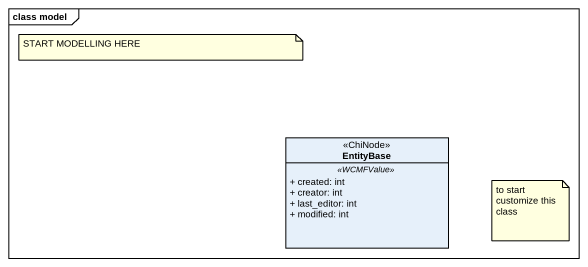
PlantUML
@startuml
mainframe class model
hide circle
hide empty members
skinparam classAttributeIconSize 0
class EntityBase <<ChiNode>> {
  .. <<WCMFValue>> ..
  + created: int
  + creator: int
  + last_editor: int
  + modified: int
}
note as N1
  START MODELLING HERE
end note
note as N2
  to start customize this class
end note
@enduml
